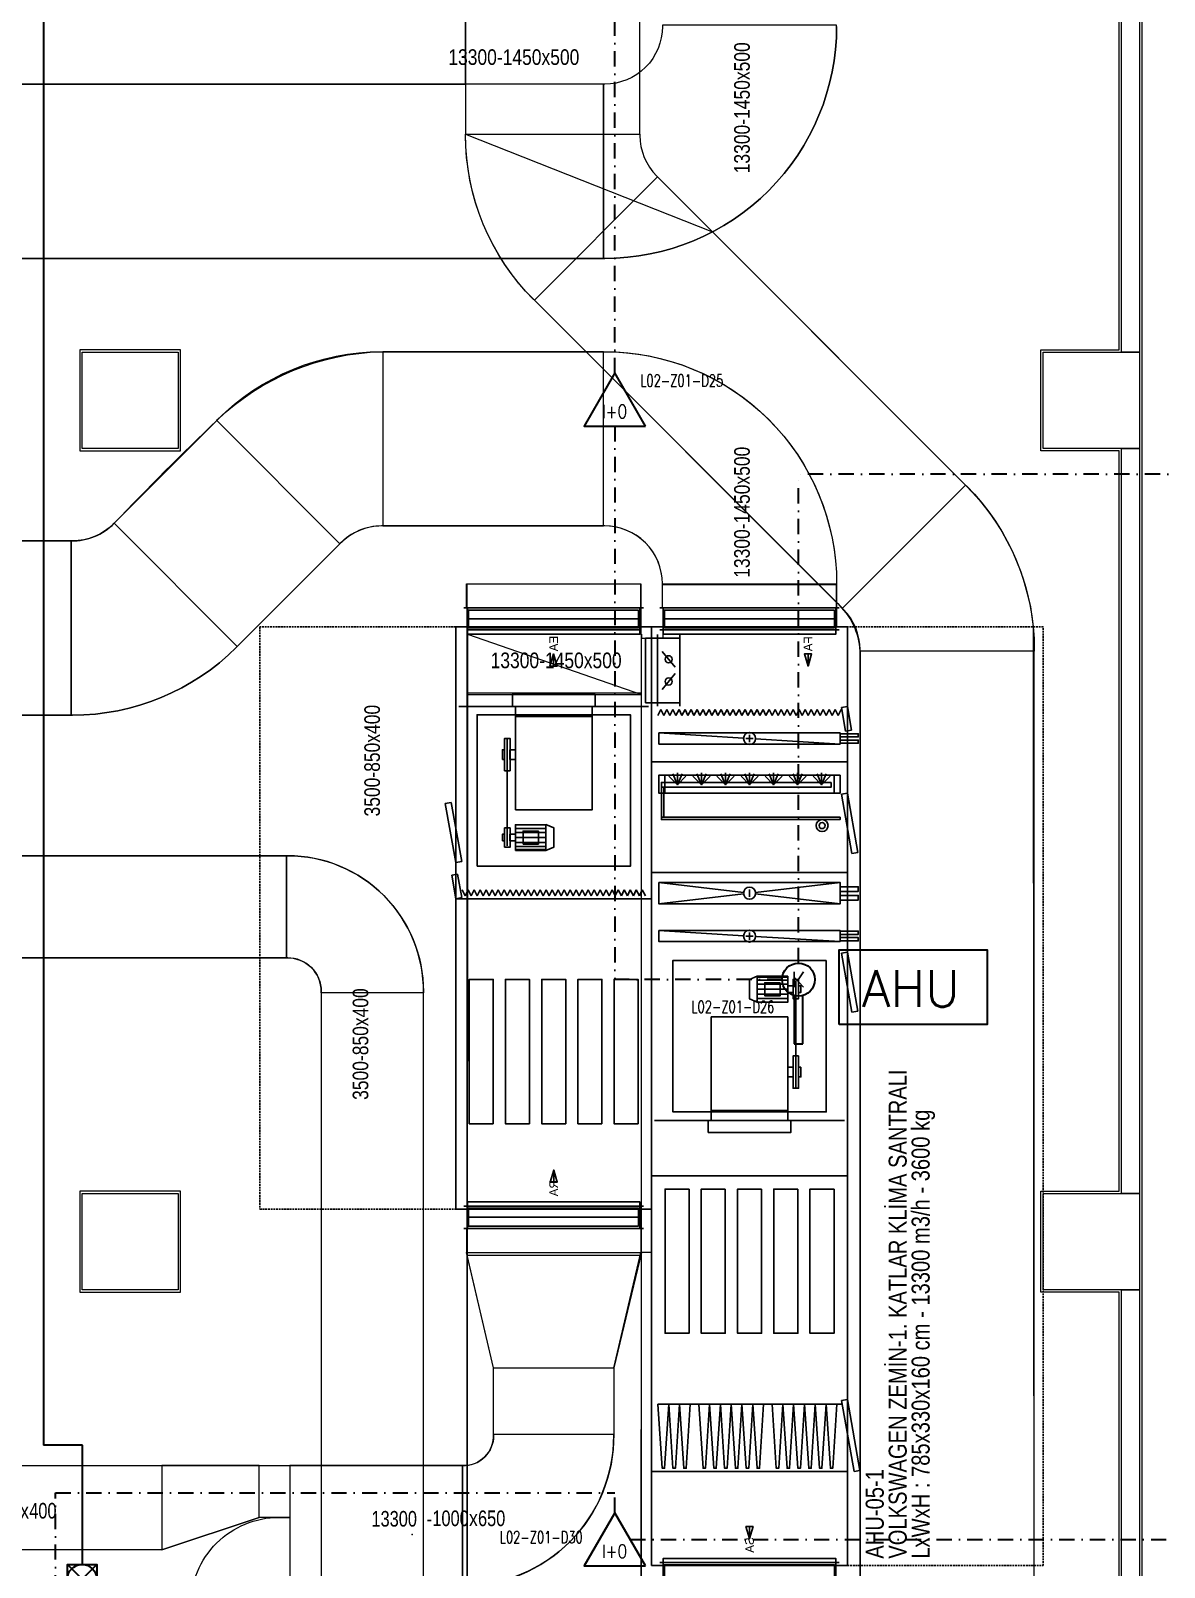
# Model space of a CAD drawing. Extents: x -3709 to 34975, y -230 to 8245.
# Drawn here: x 24553 to 25497, y 782 to 2060 of the extents above; entities that cross this region are included whole.
import ezdxf
from ezdxf.enums import TextEntityAlignment as Align

# ---------------------------------------------------------------- set-up
doc = ezdxf.new("R2010")
doc.units = 0
doc.linetypes.add('DASHDOT', pattern=[25.4, 12.7, -6.35, 0, -6.35])
doc.linetypes.add('DASHED', pattern=[0.75, 0.5, -0.25])
doc.layers.get('0').update_dxf_attribs({"color": 9, "lineweight": 9})
for name, color, linetype, lineweight in [('00', 9, 'Continuous', 9), ('01', 9, 'Continuous', 9), ('06D', 9, 'Continuous', 9), ('14', 9, 'Continuous', 9), ('40', 9, 'Continuous', 9), ('E-DEDEKTÖR NUMARALARI', 20, 'Continuous', 30), ('E-DUVAR TİPİ FLAŞÖR', 7, 'Continuous', 30), ('E-KABLO', 7, 'Continuous', 30), ('E-KABLO @ 1', 7, 'Continuous', 30), ('E-KANAL TİPİ DUMAN DEDEKTÖRÜ', 7, 'Continuous', 30), ('E-KOMBİNE DEDEKTÖR (ISI+OPTİK DUMAN)', 7, 'Continuous', 30), ('E-YANGIN', 7, 'Continuous', 30)]:
    doc.layers.add(name, color=color, linetype=linetype, lineweight=lineweight)
doc.styles.add('DEBI-BLOCK', font='arial.ttf', dxfattribs={"width": 0.8})
doc.styles.add('E-YAZI', font='txttw.shx')
doc.styles.add('LUCIDASANS', font='arial.ttf', dxfattribs={"width": 0.8})
doc.styles.add('ROMANS8', font='Txttw.shx')
doc.styles.add('Y200-ARIAL', font='arial.ttf', dxfattribs={"width": 0.8})

# ---------------------------------------------------------------- blocks, each defined once
blk = doc.blocks.new('p-kolon-80x80-vw')
at = {"layer": '01'}
blk.add_lwpolyline([(-40, -40), (-40, 40), (40, 40), (40, -40)], close=True, dxfattribs=at)
blk = doc.blocks.new('DEBI001')
at = {"extrusion": (-1, 0, 2e-16)}
blk.add_point((0, 0), dxfattribs=at)
at = {"style": 'DEBI-BLOCK', "width": 0.75, "flags": 8}
for tag, p in [('DEBI', (0.3, 0.2)), ('-', (1.277, 0.2))]:
    blk.add_attdef(tag, text='', height=1, dxfattribs=at).set_placement(p, align=Align.BOTTOM_RIGHT)
blk.add_attdef('KESITX', text='', height=1, dxfattribs=at).set_placement((3.614, 1.533), align=Align.TOP_RIGHT)
at = {"style": 'DEBI-BLOCK', "width": 0.8, "flags": 8}
blk.add_attdef('X', text='', height=1, dxfattribs=at).set_placement((3.918, 1.533), align=Align.TOP_CENTER)
at = {"style": 'DEBI-BLOCK', "width": 0.75, "flags": 8}
blk.add_attdef('KESITY', text='', height=1, dxfattribs=at).set_placement((4.213, 1.533), align=Align.TOP_LEFT)
at = {"style": 'DEBI-BLOCK', "width": 0.75, "flags": 9}
blk.add_attdef('ID', text='', height=0.3, dxfattribs=at).set_placement((0, 0), align=Align.MIDDLE)
blk = doc.blocks.new('p-2.mekanik_cihaz')
at = {"ltscale": 10}
for p, q in [((3520, -2272.6), (3520, -2252.6)), ((3520, -2252.6), (3665, -2252.6)), ((3665, -2272.6), (3665, -2252.6)), ((3683, -2272.6), (3683, -2252.6)), ((3683, -2252.6), (3828, -2252.6)), ((3828, -2272.6), (3828, -2252.6)), ((3520.7, -2294.7), (3665.7, -2344.7))]:
    blk.add_line(p, q, dxfattribs=at)
at = {"lineweight": -3}
for p, q in [((3667.2, -2272.6), (3517.8, -2272.6)), ((3830.2, -2272.6), (3680.8, -2272.6)), ((3664.2, -2281.9), (3520.8, -2281.9)), ((3827.2, -2281.9), (3683.8, -2281.9)), ((3511, -2288.6), (3511, -2294.7)), ((3674, -2288.6), (3511, -2288.6)), ((3511, -2294.7), (3511, -2354.7)), ((3674, -2288.6), (3674, -2294.7)), ((3837, -2288.6), (3674, -2288.6)), ((3674, -2288.6), (3674, -2294.7)), ((3674, -2294.7), (3674, -2354.7)), ((3674, -2294.7), (3674, -2354.7)), ((3679, -2294.9), (3679, -2354.6)), ((3830.2, -2291.1), (3680.8, -2291.1)), ((3697.5, -2294.9), (3697.5, -2354.6)), ((3837, -2288.6), (3837, -2294.7)), ((3837, -2294.7), (3837, -2354.7)), ((3682.9, -2308.9), (3693.6, -2322.1)), ((3693.6, -2327.4), (3682.9, -2340.6)), ((3511, -2354.7), (3511, -2354.7)), ((3511, -2494.7), (3511, -2354.7)), ((3671.5, -2354.7), (3513.5, -2354.7)), ((3560.6, -2363), (3624.4, -2363)), ((3674, -2354.7), (3674, -2374.7)), ((3674, -2354.7), (3674, -2354.7)), ((3674, -2494.7), (3674, -2354.7)), ((3681.8, -2357.2), (3679.2, -2362.2)), ((3684.2, -2362.2), (3681.8, -2357.2)), ((3686.8, -2357.2), (3684.2, -2362.2)), ((3689.2, -2362.2), (3686.8, -2357.2)), ((3691.8, -2357.2), (3689.2, -2362.2)), ((3694.2, -2362.2), (3691.8, -2357.2)), ((3696.8, -2357.2), (3694.2, -2362.2)), ((3699.2, -2362.2), (3696.8, -2357.2)), ((3701.8, -2357.2), (3699.2, -2362.2)), ((3704.2, -2362.2), (3701.8, -2357.2)), ((3706.8, -2357.2), (3704.2, -2362.2)), ((3709.2, -2362.2), (3706.8, -2357.2)), ((3711.8, -2357.2), (3709.2, -2362.2)), ((3714.2, -2362.2), (3711.8, -2357.2)), ((3716.8, -2357.2), (3714.2, -2362.2)), ((3719.2, -2362.2), (3716.8, -2357.2)), ((3721.8, -2357.2), (3719.2, -2362.2)), ((3724.2, -2362.2), (3721.8, -2357.2)), ((3726.8, -2357.2), (3724.2, -2362.2)), ((3729.2, -2362.2), (3726.8, -2357.2)), ((3731.8, -2357.2), (3729.2, -2362.2)), ((3734.2, -2362.2), (3731.8, -2357.2)), ((3736.8, -2357.2), (3734.2, -2362.2)), ((3739.2, -2362.2), (3736.8, -2357.2)), ((3741.8, -2357.2), (3739.2, -2362.2)), ((3744.2, -2362.2), (3741.8, -2357.2)), ((3746.8, -2357.2), (3744.2, -2362.2)), ((3749.2, -2362.2), (3746.8, -2357.2)), ((3751.8, -2357.2), (3749.2, -2362.2)), ((3754.2, -2362.2), (3751.8, -2357.2)), ((3756.8, -2357.2), (3754.2, -2362.2)), ((3759.2, -2362.2), (3756.8, -2357.2)), ((3761.8, -2357.2), (3759.2, -2362.2)), ((3764.2, -2362.2), (3761.8, -2357.2)), ((3766.8, -2357.2), (3764.2, -2362.2)), ((3769.2, -2362.2), (3766.8, -2357.2)), ((3771.8, -2357.2), (3769.2, -2362.2)), ((3774.2, -2362.2), (3771.8, -2357.2)), ((3776.8, -2357.2), (3774.2, -2362.2)), ((3779.2, -2362.2), (3776.8, -2357.2)), ((3781.8, -2357.2), (3779.2, -2362.2)), ((3784.2, -2362.2), (3781.8, -2357.2)), ((3786.8, -2357.2), (3784.2, -2362.2)), ((3789.2, -2362.2), (3786.8, -2357.2)), ((3791.8, -2357.2), (3789.2, -2362.2)), ((3794.2, -2362.2), (3791.8, -2357.2)), ((3796.8, -2357.2), (3794.2, -2362.2)), ((3799.2, -2362.2), (3796.8, -2357.2)), ((3801.8, -2357.2), (3799.2, -2362.2)), ((3804.2, -2362.2), (3801.8, -2357.2)), ((3806.8, -2357.2), (3804.2, -2362.2)), ((3809.2, -2362.2), (3806.8, -2357.2)), ((3811.8, -2357.2), (3809.2, -2362.2)), ((3814.2, -2362.2), (3811.8, -2357.2)), ((3816.8, -2357.2), (3814.2, -2362.2)), ((3819.2, -2362.2), (3816.8, -2357.2)), ((3821.8, -2357.2), (3819.2, -2362.2)), ((3824.2, -2362.2), (3821.8, -2357.2)), ((3826.8, -2357.2), (3824.2, -2362.2)), ((3829.2, -2362.2), (3826.8, -2357.2)), ((3831.8, -2357.2), (3829.2, -2362.2)), ((3837, -2354.7), (3832, -2355.5)), ((3832, -2355.5), (3835.5, -2375.2)), ((3837, -2354.7), (3837, -2374.7)), ((3837, -2354.7), (3840.4, -2374.4)), ((3674, -2374.7), (3674, -2394.7)), ((3680.1, -2376.7), (3750.5, -2381.1)), ((3840.4, -2374.4), (3835.5, -2375.2)), ((3837, -2374.7), (3837, -2394.7)), ((3553.9, -2470.8), (3553.9, -2382)), ((3752.5, -2381.4), (3758.5, -2381.4)), ((3755.5, -2378.4), (3755.5, -2384.4)), ((3830.9, -2386), (3760.5, -2381.7)), ((3674, -2394.7), (3674, -2400.8)), ((3837, -2400.8), (3674, -2400.8)), ((3674, -2400.8), (3674, -2406.9)), ((3837, -2394.7), (3837, -2400.8)), ((3837, -2400.8), (3837, -2406.9)), ((3674, -2406.9), (3674, -2486.9)), ((3695.5, -2419.9), (3688.4, -2412.8)), ((3695.5, -2419.9), (3691.7, -2410.7)), ((3695.5, -2419.9), (3695.5, -2409.9)), ((3695.5, -2419.9), (3699.3, -2410.7)), ((3695.5, -2419.9), (3702.6, -2412.8)), ((3715.5, -2419.9), (3708.4, -2412.8)), ((3715.5, -2419.9), (3711.7, -2410.7)), ((3715.5, -2419.9), (3715.5, -2409.9)), ((3715.5, -2419.9), (3719.3, -2410.7)), ((3715.5, -2419.9), (3722.6, -2412.8)), ((3735.5, -2419.9), (3728.4, -2412.8)), ((3735.5, -2419.9), (3731.7, -2410.7)), ((3735.5, -2419.9), (3735.5, -2409.9)), ((3735.5, -2419.9), (3739.3, -2410.7)), ((3735.5, -2419.9), (3742.6, -2412.8)), ((3755.5, -2419.9), (3748.4, -2412.8)), ((3755.5, -2419.9), (3751.7, -2410.7)), ((3755.5, -2419.9), (3755.5, -2409.9)), ((3755.5, -2419.9), (3759.3, -2410.7)), ((3755.5, -2419.9), (3762.6, -2412.8)), ((3775.5, -2419.9), (3768.4, -2412.8)), ((3775.5, -2419.9), (3771.7, -2410.7)), ((3775.5, -2419.9), (3775.5, -2409.9)), ((3775.5, -2419.9), (3779.3, -2410.7)), ((3775.5, -2419.9), (3782.6, -2412.8)), ((3795.5, -2419.9), (3788.4, -2412.8)), ((3795.5, -2419.9), (3791.7, -2410.7)), ((3795.5, -2419.9), (3795.5, -2409.9)), ((3795.5, -2419.9), (3799.3, -2410.7)), ((3795.5, -2419.9), (3802.6, -2412.8)), ((3815.5, -2419.9), (3808.4, -2412.8)), ((3815.5, -2419.9), (3811.7, -2410.7)), ((3815.5, -2419.9), (3815.5, -2409.9)), ((3815.5, -2419.9), (3819.3, -2410.7)), ((3815.5, -2419.9), (3822.6, -2412.8)), ((3837, -2406.9), (3837, -2486.9)), ((3837, -2426.9), (3832, -2427.8)), ((3832, -2427.8), (3840.7, -2477)), ((3837, -2426.9), (3845.7, -2476.2)), ((3502.3, -2435.4), (3507.3, -2434.6)), ((3511, -2484.7), (3502.3, -2435.4)), ((3516, -2483.8), (3507.3, -2434.6)), ((3560.6, -2456.2), (3586.1, -2456.2)), ((3560.6, -2459.7), (3586.1, -2459.7)), ((3560.6, -2463.8), (3586.1, -2463.8)), ((3560.6, -2467.9), (3586.1, -2467.9)), ((3560.6, -2471.4), (3586.1, -2471.4)), ((3560.6, -2473.7), (3586.1, -2473.7)), ((3560.6, -2474.6), (3586.1, -2474.6)), ((3845.7, -2476.2), (3840.7, -2477)), ((3511, -2484.7), (3516, -2483.8)), ((3674, -2486.9), (3674, -2493)), ((3837, -2486.9), (3837, -2493)), ((3507.6, -2495), (3512.5, -2494.2)), ((3511, -2514.7), (3507.6, -2495)), ((3511, -2514.7), (3511, -2494.7)), ((3516, -2513.8), (3512.5, -2494.2)), ((3674, -2493), (3837, -2493)), ((3674, -2493), (3674, -2499.1)), ((3674, -2514.7), (3674, -2494.7)), ((3674, -2499.1), (3674, -2539.1)), ((3680.1, -2501.1), (3750.5, -2509.5)), ((3830.9, -2501.1), (3760.5, -2509.5)), ((3837, -2493), (3837, -2499.1)), ((3837, -2499.1), (3837, -2539.1)), ((3511, -2514.7), (3516, -2513.8)), ((3674, -2514.7), (3511, -2514.7)), ((3511, -2520.8), (3511, -2514.7)), ((3518.8, -2512.2), (3516.2, -2507.2)), ((3521.2, -2507.2), (3518.8, -2512.2)), ((3523.8, -2512.2), (3521.2, -2507.2)), ((3526.2, -2507.2), (3523.8, -2512.2)), ((3528.8, -2512.2), (3526.2, -2507.2)), ((3531.2, -2507.2), (3528.8, -2512.2)), ((3533.8, -2512.2), (3531.2, -2507.2)), ((3536.2, -2507.2), (3533.8, -2512.2)), ((3538.8, -2512.2), (3536.2, -2507.2)), ((3541.2, -2507.2), (3538.8, -2512.2)), ((3543.8, -2512.2), (3541.2, -2507.2)), ((3546.2, -2507.2), (3543.8, -2512.2)), ((3548.8, -2512.2), (3546.2, -2507.2)), ((3551.2, -2507.2), (3548.8, -2512.2)), ((3553.8, -2512.2), (3551.2, -2507.2)), ((3556.2, -2507.2), (3553.8, -2512.2)), ((3558.8, -2512.2), (3556.2, -2507.2)), ((3561.2, -2507.2), (3558.8, -2512.2)), ((3563.8, -2512.2), (3561.2, -2507.2)), ((3566.2, -2507.2), (3563.8, -2512.2)), ((3568.8, -2512.2), (3566.2, -2507.2)), ((3571.2, -2507.2), (3568.8, -2512.2)), ((3573.8, -2512.2), (3571.2, -2507.2)), ((3576.2, -2507.2), (3573.8, -2512.2)), ((3578.8, -2512.2), (3576.2, -2507.2)), ((3581.2, -2507.2), (3578.8, -2512.2)), ((3583.8, -2512.2), (3581.2, -2507.2)), ((3586.2, -2507.2), (3583.8, -2512.2)), ((3588.8, -2512.2), (3586.2, -2507.2)), ((3591.2, -2507.2), (3588.8, -2512.2)), ((3593.8, -2512.2), (3591.2, -2507.2)), ((3596.2, -2507.2), (3593.8, -2512.2)), ((3598.8, -2512.2), (3596.2, -2507.2)), ((3601.2, -2507.2), (3598.8, -2512.2)), ((3603.8, -2512.2), (3601.2, -2507.2)), ((3606.2, -2507.2), (3603.8, -2512.2)), ((3608.8, -2512.2), (3606.2, -2507.2)), ((3611.2, -2507.2), (3608.8, -2512.2)), ((3613.8, -2512.2), (3611.2, -2507.2)), ((3616.2, -2507.2), (3613.8, -2512.2)), ((3618.8, -2512.2), (3616.2, -2507.2)), ((3621.2, -2507.2), (3618.8, -2512.2)), ((3623.8, -2512.2), (3621.2, -2507.2)), ((3626.2, -2507.2), (3623.8, -2512.2)), ((3628.8, -2512.2), (3626.2, -2507.2)), ((3631.2, -2507.2), (3628.8, -2512.2)), ((3633.8, -2512.2), (3631.2, -2507.2)), ((3636.2, -2507.2), (3633.8, -2512.2)), ((3638.8, -2512.2), (3636.2, -2507.2)), ((3641.2, -2507.2), (3638.8, -2512.2)), ((3643.8, -2512.2), (3641.2, -2507.2)), ((3646.2, -2507.2), (3643.8, -2512.2)), ((3648.8, -2512.2), (3646.2, -2507.2)), ((3651.2, -2507.2), (3648.8, -2512.2)), ((3653.8, -2512.2), (3651.2, -2507.2)), ((3656.2, -2507.2), (3653.8, -2512.2)), ((3658.8, -2512.2), (3656.2, -2507.2)), ((3661.2, -2507.2), (3658.8, -2512.2)), ((3663.8, -2512.2), (3661.2, -2507.2)), ((3666.2, -2507.2), (3663.8, -2512.2)), ((3668.8, -2512.2), (3666.2, -2507.2)), ((3674, -2520.8), (3674, -2514.7)), ((3680.1, -2519.1), (3750.5, -2510.7)), ((3755.5, -2507.1), (3755.5, -2513.1)), ((3830.9, -2519.1), (3760.5, -2510.7)), ((3511, -2520.8), (3511, -2526.9)), ((3511, -2576.9), (3511, -2526.9)), ((3674, -2520.8), (3674, -2526.9)), ((3674, -2576.9), (3674, -2526.9)), ((3674, -2539.1), (3674, -2559.1)), ((3680.1, -2541.1), (3750.5, -2545.5)), ((3755.5, -2542.8), (3755.5, -2548.8)), ((3837, -2539.1), (3837, -2559.1)), ((3752.5, -2545.8), (3758.5, -2545.8)), ((3830.9, -2550.4), (3760.5, -2546.1)), ((3674, -2559.1), (3674, -2699.1)), ((3837, -2559.1), (3832, -2560)), ((3832, -2560), (3840.7, -2609.2)), ((3837, -2559.1), (3837, -2699.1)), ((3837, -2559.1), (3845.7, -2608.3)), ((3511, -2706.9), (3511, -2576.9)), ((3674, -2706.9), (3674, -2576.9)), ((3787.4, -2579.2), (3761.9, -2579.2)), ((3787.4, -2580.1), (3761.9, -2580.1)), ((3787.4, -2582.4), (3761.9, -2582.4)), ((3787.4, -2585.9), (3761.9, -2585.9)), ((3787.4, -2590), (3761.9, -2590)), ((3787.4, -2594.1), (3761.9, -2594.1)), ((3794.1, -2583), (3794.1, -2671.8)), ((3787.4, -2597.6), (3761.9, -2597.6)), ((3845.7, -2608.3), (3840.7, -2609.2)), ((3787.4, -2690.8), (3723.6, -2690.8)), ((3511, -2766.9), (3511, -2706.9)), ((3674, -2699.1), (3674, -2739.1)), ((3674, -2766.9), (3674, -2706.9)), ((3834.5, -2699.1), (3676.5, -2699.1)), ((3837, -2699.1), (3837, -2739.1)), ((3674, -2739.1), (3674, -2745.2)), ((3837, -2745.2), (3674, -2745.2)), ((3674, -2745.2), (3674, -2751.3)), ((3837, -2739.1), (3837, -2745.2)), ((3837, -2745.2), (3837, -2751.3)), ((3674, -2751.3), (3674, -2881.3)), ((3837, -2751.3), (3837, -2881.3)), ((3511, -2773), (3511, -2766.9)), ((3674, -2773), (3511, -2773)), ((3667.2, -2770.5), (3517.8, -2770.5)), ((3674, -2773), (3674, -2766.9)), ((3664.2, -2779.7), (3520.8, -2779.7)), ((3667.2, -2789), (3517.8, -2789)), ((3674, -2881.3), (3674, -2931.3)), ((3837, -2881.3), (3837, -2931.3)), ((3674, -2931.3), (3674, -2991.3)), ((3679.2, -2935.3), (3709.8, -2935.3)), ((3709.8, -2935.3), (3770.8, -2935.3)), ((3770.8, -2935.3), (3831.8, -2935.3)), ((3837, -2931.3), (3832, -2932.1)), ((3832, -2932.1), (3842.5, -2991.2)), ((3837, -2931.3), (3837, -2991.3)), ((3837, -2931.3), (3847.4, -2990.4)), ((3837, -2991.3), (3674, -2991.3)), ((3674, -2997.4), (3674, -2991.3)), ((3837, -2997.4), (3837, -2991.3)), ((3847.4, -2990.4), (3842.5, -2991.2)), ((3674, -2997.4), (3674, -3003.5)), ((3674, -3063.5), (3674, -3003.5)), ((3837, -2997.4), (3837, -3003.5)), ((3837, -3063.5), (3837, -3003.5)), ((3674, -3069.6), (3674, -3063.5)), ((3830.2, -3067.1), (3680.8, -3067.1)), ((3837, -3069.6), (3837, -3063.5)), ((3837, -3069.6), (3674, -3069.6))]:
    blk.add_line(p, q, dxfattribs=at)
for p, q in [((3520, -2789), (3520, -2809)), ((3665, -2789), (3665, -2809)), ((3520, -2809), (3665, -2809)), ((3542.5, -2905), (3520, -2809)), ((3642.5, -2905), (3665, -2809)), ((3542.5, -2905), (3642.5, -2905))]:
    blk.add_line(p, q)
at = {"ltscale": 10}
for points in [[(3664.2, -1878.6), (3664.2, -1728.3), (3519.2, -1728.3), (3519.2, -1878.6)], [(3634, -1837), (2372.1, -1837), (2372.1, -1982), (3634, -1982)], [(3832.8, -2273.1), (3576.4, -2016.8), (3679, -1914.2), (3935.3, -2170.6)], [(3450.3, -2204.6), (3634, -2204.6), (3634, -2059.6), (3450.3, -2059.6)], [(3226.7, -2202.3), (3312.1, -2116.8), (3414.6, -2219.4), (3329.2, -2304.8)], [(3191, -2217), (2372.1, -2217), (2372.1, -2362), (3191, -2362)], [(3665.7, -2344.7), (3665.7, -2294.7), (3520.7, -2294.7), (3520.7, -2344.7)], [(3847.5, -2308.7), (3847.5, -3568.6), (3992.5, -3568.6), (3992.5, -2308.7)], [(3665.2, -3568.6), (3665.7, -2343.6), (3520.7, -2343.6), (3520.2, -3568.6)], [(2696.1, -2478.9), (3370.1, -2478.9), (3370.1, -2563.9), (2696.1, -2563.9)], [(3399.1, -2592.9), (3399.1, -3568.6), (3484.1, -3568.6), (3484.1, -2592.9)]]:
    blk.add_lwpolyline(points, close=True, dxfattribs=at)
for points in [[(3683, -1788), (3683, -1789, -0.414214), (3635, -1837), (3634, -1837), (3634, -1982), (3635, -1982, 0.414214), (3828, -1789), (3828, -1788)], [(3683, -2253.6), (3683, -2252.6, 0.414214), (3635, -2204.6), (3634, -2204.6), (3634, -2059.6), (3635, -2059.6, -0.414214), (3828, -2252.6), (3828, -2253.6)], [(3399.1, -2592.9), (3399.1, -2591.9, 0.414214), (3371.1, -2563.9), (3370.1, -2563.9), (3370.1, -2478.9), (3371.1, -2478.9, -0.414214), (3484.1, -2591.9), (3484.1, -2592.9)]]:
    blk.add_lwpolyline(points, format="xyb", close=True, dxfattribs=at)
for points in [[(3664.2, -1878.6), (3664.2, -1879.6, 0.198912), (3678.3, -1913.5), (3679, -1914.2), (3576.4, -2016.8), (3575.7, -2016.1, -0.198912), (3519.2, -1879.6), (3519.2, -1878.6)], [(3450.3, -2204.6), (3449.3, -2204.6, 0.198912), (3415.3, -2218.7), (3414.6, -2219.4), (3312.1, -2116.8), (3312.8, -2116.1, -0.198912), (3449.3, -2059.6), (3450.3, -2059.6)], [(3847.5, -2308.7), (3847.5, -2307.7, 0.198912), (3833.5, -2273.8), (3832.8, -2273.1), (3935.3, -2170.6), (3936, -2171.3, -0.198912), (3992.5, -2307.7), (3992.5, -2308.7)], [(3226.7, -2202.3), (3226, -2203, -0.198912), (3192, -2217), (3191, -2217), (3191, -2362), (3192, -2362, 0.198912), (3328.5, -2305.5), (3329.2, -2304.8)], [(3542.5, -2960.4), (3542.5, -2961.4, -0.414214), (3517.5, -2986.4), (3516.5, -2986.4), (3516.5, -3086.4), (3517.5, -3086.4, 0.414214), (3642.5, -2961.4), (3642.5, -2960.4)], [(3372.8, -3086.4), (3371.8, -3086.4, 0.414214), (3355.5, -3102.7), (3355.5, -3103.7), (3290.5, -3103.7), (3290.5, -3102.7, -0.414214), (3363.8, -3029.4), (3372.8, -3029.4)]]:
    blk.add_lwpolyline(points, format="xyb", close=True)
at = {"lineweight": -3}
for points in [[(3664.2, -2272.6), (3664.2, -2291.1), (3520.7, -2291.1), (3520.7, -2272.6), (3664.2, -2272.6)], [(3663.2, -2274.5), (3663.2, -2289.3), (3521.7, -2289.3), (3521.7, -2274.5), (3663.2, -2274.5)], [(3827.2, -2272.6), (3827.2, -2291.1), (3683.7, -2291.1), (3683.7, -2272.6), (3827.2, -2272.6)], [(3826.2, -2274.5), (3826.2, -2289.3), (3684.7, -2289.3), (3684.7, -2274.5), (3826.2, -2274.5)], [(3667.9, -2288.6), (3667.9, -2288.6), (3517.1, -2288.6), (3517.1, -2288.6), (3667.9, -2288.6)], [(3664.2, -2288.6), (3664.2, -2294.7), (3520.7, -2294.7), (3520.7, -2288.6), (3664.2, -2288.6)], [(3669, -2297.9), (3669, -2351.6), (3674, -2351.6), (3674, -2297.9), (3669, -2297.9)], [(3679, -2297.9), (3679, -2351.6), (3674, -2351.6), (3674, -2297.9), (3679, -2297.9)], [(3697.5, -2297.9), (3697.5, -2351.6), (3679, -2351.6), (3679, -2297.9), (3697.5, -2297.9)], [(3830.9, -2288.6), (3830.9, -2288.6), (3680.1, -2288.6), (3680.1, -2288.6), (3830.9, -2288.6)], [(3830.9, -2288.6), (3830.9, -2288.6), (3680.1, -2288.6), (3680.1, -2288.6), (3830.9, -2288.6)], [(3827.2, -2288.6), (3827.2, -2294.7), (3683.7, -2294.7), (3683.7, -2288.6), (3827.2, -2288.6)], [(3626.9, -2354.7), (3626.9, -2344.7), (3558.1, -2344.7), (3558.1, -2354.7), (3626.9, -2354.7)], [(3528.7, -2487.7), (3528.7, -2361.7), (3656.3, -2361.7), (3656.3, -2487.7), (3528.7, -2487.7)], [(3560.6, -2440.8), (3560.6, -2354.7), (3624.4, -2354.7), (3624.4, -2440.8), (3560.6, -2440.8)], [(3680.1, -2376.7), (3680.1, -2386), (3830.9, -2386), (3830.9, -2376.7), (3680.1, -2376.7)], [(3830.9, -2377.4), (3830.9, -2380.1), (3846, -2380.1), (3846, -2377.4), (3830.9, -2377.4)], [(3551.7, -2408.3), (3551.7, -2381.4), (3556.2, -2381.4), (3556.2, -2408.3), (3551.7, -2408.3)], [(3830.9, -2382.7), (3830.9, -2385.4), (3846, -2385.4), (3846, -2382.7), (3830.9, -2382.7)], [(3549.8, -2398.9), (3549.8, -2390.8), (3551.7, -2390.8), (3551.7, -2398.9), (3549.8, -2398.9)], [(3556.1, -2398.9), (3556.1, -2390.8), (3560.6, -2390.8), (3560.6, -2398.9), (3556.1, -2398.9)], [(3830.9, -2411.9), (3830.9, -2426.9), (3680.1, -2426.9), (3680.1, -2411.9), (3830.9, -2411.9)], [(3825.9, -2411.9), (3825.9, -2426.9), (3685.1, -2426.9), (3685.1, -2411.9), (3825.9, -2411.9)], [(3823.4, -2417.9), (3823.4, -2421.9), (3682.1, -2421.9), (3682.1, -2417.9), (3823.4, -2417.9)], [(3682.1, -2421.9), (3682.1, -2446.9), (3684.1, -2446.9), (3684.1, -2421.9), (3682.1, -2421.9)], [(3560.6, -2474.6), (3560.6, -2453.1), (3586.1, -2453.1), (3586.1, -2474.6), (3560.6, -2474.6)], [(3682.1, -2446.9), (3682.1, -2448.9), (3830.9, -2448.9), (3830.9, -2446.9), (3682.1, -2446.9)], [(3549.8, -2466.5), (3549.8, -2461.1), (3551.7, -2461.1), (3551.7, -2466.5), (3549.8, -2466.5)], [(3551.7, -2471.9), (3551.7, -2455.8), (3556.2, -2455.8), (3556.2, -2471.9), (3551.7, -2471.9)], [(3556.1, -2466.5), (3556.1, -2461.1), (3560.6, -2461.1), (3560.6, -2466.5), (3556.1, -2466.5)], [(3567, -2469.2), (3567, -2458.4), (3579.8, -2458.4), (3579.8, -2469.2), (3567, -2469.2)], [(3680.1, -2501.1), (3680.1, -2519.1), (3830.9, -2519.1), (3830.9, -2501.1), (3680.1, -2501.1)], [(3830.9, -2504.7), (3830.9, -2508.7), (3846, -2508.7), (3846, -2504.7), (3830.9, -2504.7)], [(3830.9, -2511.9), (3830.9, -2515.9), (3846, -2515.9), (3846, -2511.9), (3830.9, -2511.9)], [(3680.1, -2541.1), (3680.1, -2550.4), (3830.9, -2550.4), (3830.9, -2541.1), (3680.1, -2541.1)], [(3830.9, -2541.7), (3830.9, -2544.4), (3846, -2544.4), (3846, -2541.7), (3830.9, -2541.7)], [(3830.9, -2547.1), (3830.9, -2549.8), (3846, -2549.8), (3846, -2547.1), (3830.9, -2547.1)], [(3819.3, -2566.1), (3819.3, -2692.1), (3691.7, -2692.1), (3691.7, -2566.1), (3819.3, -2566.1)], [(3542.2, -2701.9), (3542.2, -2581.9), (3522.2, -2581.9), (3522.2, -2701.9), (3542.2, -2701.9)], [(3572.3, -2701.9), (3572.3, -2581.9), (3552.3, -2581.9), (3552.3, -2701.9), (3572.3, -2701.9)], [(3602.5, -2701.9), (3602.5, -2581.9), (3582.5, -2581.9), (3582.5, -2701.9), (3602.5, -2701.9)], [(3632.7, -2701.9), (3632.7, -2581.9), (3612.7, -2581.9), (3612.7, -2701.9), (3632.7, -2701.9)], [(3662.8, -2701.9), (3662.8, -2581.9), (3642.8, -2581.9), (3642.8, -2701.9), (3662.8, -2701.9)], [(3787.4, -2579.2), (3787.4, -2600.7), (3761.9, -2600.7), (3761.9, -2579.2), (3787.4, -2579.2)], [(3796.3, -2581.9), (3796.3, -2598), (3791.8, -2598), (3791.8, -2581.9), (3796.3, -2581.9)], [(3781, -2584.6), (3781, -2595.4), (3768.2, -2595.4), (3768.2, -2584.6), (3781, -2584.6)], [(3791.9, -2587.3), (3791.9, -2592.7), (3787.4, -2592.7), (3787.4, -2587.3), (3791.9, -2587.3)], [(3798.2, -2587.3), (3798.2, -2592.7), (3796.3, -2592.7), (3796.3, -2587.3), (3798.2, -2587.3)], [(3787.4, -2613), (3787.4, -2699.1), (3723.6, -2699.1), (3723.6, -2613), (3787.4, -2613)], [(3796.3, -2645.5), (3796.3, -2672.4), (3791.8, -2672.4), (3791.8, -2645.5), (3796.3, -2645.5)], [(3791.9, -2654.9), (3791.9, -2663), (3787.4, -2663), (3787.4, -2654.9), (3791.9, -2654.9)], [(3798.2, -2654.9), (3798.2, -2663), (3796.3, -2663), (3796.3, -2654.9), (3798.2, -2654.9)], [(3789.9, -2699.1), (3789.9, -2709.1), (3721.1, -2709.1), (3721.1, -2699.1), (3789.9, -2699.1)], [(3705.2, -2756.3), (3705.2, -2876.3), (3685.2, -2876.3), (3685.2, -2756.3), (3705.2, -2756.3)], [(3735.3, -2756.3), (3735.3, -2876.3), (3715.3, -2876.3), (3715.3, -2756.3), (3735.3, -2756.3)], [(3765.5, -2756.3), (3765.5, -2876.3), (3745.5, -2876.3), (3745.5, -2756.3), (3765.5, -2756.3)], [(3795.7, -2756.3), (3795.7, -2876.3), (3775.7, -2876.3), (3775.7, -2756.3), (3795.7, -2756.3)], [(3825.8, -2756.3), (3825.8, -2876.3), (3805.8, -2876.3), (3805.8, -2756.3), (3825.8, -2756.3)], [(3667.9, -2773), (3667.9, -2773), (3517.1, -2773), (3517.1, -2773), (3667.9, -2773)], [(3664.2, -2773), (3664.2, -2766.9), (3520.7, -2766.9), (3520.7, -2773), (3664.2, -2773)], [(3664.2, -2789), (3664.2, -2770.5), (3520.7, -2770.5), (3520.7, -2789), (3664.2, -2789)], [(3663.2, -2787.1), (3663.2, -2772.3), (3521.7, -2772.3), (3521.7, -2787.1), (3663.2, -2787.1)], [(3827.2, -3069.6), (3827.2, -3063.5), (3683.7, -3063.5), (3683.7, -3069.6), (3827.2, -3069.6)], [(3827.2, -3085.6), (3827.2, -3067.1), (3683.7, -3067.1), (3683.7, -3085.6), (3827.2, -3085.6)], [(3830.9, -3069.6), (3830.9, -3069.6), (3680.1, -3069.6), (3680.1, -3069.6), (3830.9, -3069.6)], [(3826.2, -3083.7), (3826.2, -3068.9), (3684.7, -3068.9), (3684.7, -3083.7), (3826.2, -3083.7)]]:
    blk.add_lwpolyline(points, close=True, dxfattribs=at)
at = {"linetype": 'DASHED', "lineweight": -3, "ltscale": 3}
for points in [[(3348, -2288.6), (3348, -2773), (3511, -2773), (3511, -2288.6)], [(3837, -2288.6), (3837, -3069.6), (4000, -3069.6), (4000, -2288.6)]]:
    blk.add_lwpolyline(points, close=True, dxfattribs=at)
for points in [[(3511, -2288.6), (3511, -2773), (3674, -2773), (3674, -2288.6)], [(3674, -2288.6), (3674, -3069.6), (3837, -3069.6), (3837, -2288.6)], [(3542.5, -2960.4), (3542.5, -2905), (3642.5, -2905), (3642.5, -2960.4)], [(3266.5, -3056.4), (3103.5, -3056.4), (3103.5, -2986.4), (3266.5, -2986.4)], [(3266.5, -3056.4), (3347.5, -3029.4), (3347.5, -2986.4), (3266.5, -2986.4)], [(3372.8, -3029.4), (3347.5, -3029.4), (3347.5, -2986.4), (3372.8, -2986.4)], [(3516.5, -2986.4), (3372.8, -2986.4), (3372.8, -3086.4), (3516.5, -3086.4)]]:
    blk.add_lwpolyline(points, close=True)
at = {"lineweight": -3}
for points in [[(3592.4, -2321.1), (3592.4, -2311.1), (3589.4, -2321.1), (3595.4, -2321.1), (3592.4, -2311.1)], [(3804.2, -2311.1), (3804.2, -2321.1), (3801.2, -2311.1), (3807.2, -2311.1), (3804.2, -2321.1)], [(3586.1, -2474.6), (3592.5, -2471.9), (3592.5, -2455.7), (3586.1, -2453)], [(3761.9, -2579.2), (3755.5, -2581.9), (3755.5, -2598.1), (3761.9, -2600.8)], [(3592.5, -2750.5), (3592.5, -2740.5), (3589.5, -2750.5), (3595.5, -2750.5), (3592.5, -2740.5)], [(3706.2, -2935.3), (3702.8, -2988.6), (3700.8, -2988.6), (3697.2, -2935.3), (3693.8, -2988.6), (3691.8, -2988.6), (3688.2, -2935.3), (3684.8, -2988.6), (3682.8, -2988.6), (3679.2, -2935.3)], [(3767.2, -2935.3), (3763.8, -2988.6), (3761.8, -2988.6), (3758.2, -2935.3), (3754.8, -2988.6), (3752.8, -2988.6), (3749.2, -2935.3), (3745.8, -2988.6), (3743.8, -2988.6), (3740.2, -2935.3), (3736.8, -2988.6), (3734.8, -2988.6), (3731.2, -2935.3), (3727.8, -2988.6), (3725.8, -2988.6), (3722.2, -2935.3), (3718.8, -2988.6), (3716.8, -2988.6), (3713.2, -2935.3)], [(3828.2, -2935.3), (3824.8, -2988.6), (3822.8, -2988.6), (3819.2, -2935.3), (3815.8, -2988.6), (3813.8, -2988.6), (3810.2, -2935.3), (3806.8, -2988.6), (3804.8, -2988.6), (3801.2, -2935.3), (3797.8, -2988.6), (3795.8, -2988.6), (3792.2, -2935.3), (3788.8, -2988.6), (3786.8, -2988.6), (3783.2, -2935.3), (3779.8, -2988.6), (3777.8, -2988.6), (3774.2, -2935.3)], [(3755.5, -3037.1), (3755.5, -3047.1), (3752.5, -3037.1), (3758.5, -3037.1), (3755.5, -3047.1)]]:
    blk.add_lwpolyline(points, dxfattribs=at)
for centre, radius in [((3688.2, -2315.5), 3), ((3688.2, -2334), 3), ((3755.5, -2381.4), 5), ((3815.9, -2453.9), 5), ((3815.9, -2453.9), 2.5), ((3755.5, -2510.1), 5), ((3755.5, -2545.8), 5)]:
    blk.add_circle(centre, radius, dxfattribs=at)
at = {"layer": '40'}
for points in [[(2582, -1450.5), (2582.1, -2449.9, 0.41678), (2695.1, -2563.9), (3370.1, -2563.9, -0.424277), (3399.1, -2591.9), (3399.1, -3568.6), (3484.1, -3568.6), (3484.1, -2592.9, 0.41678), (3371.1, -2478.9), (2696.1, -2478.9, -0.434413), (2667.1, -2449.9), (2667.1, -1440)], [(3828, -1789, -0.414214), (3635, -1982), (2372.1, -1982), (2372.1, -1837), (3519.2, -1837), (3519.2, -1752)], [(2372.1, -2217), (3191, -2217, 0.209223), (3226.7, -2202.3, -0.009898), (3312.1, -2116.8, -0.18731), (3449.3, -2059.6), (3634, -2059.6, -0.415723), (3828, -2252.6), (3828, -2268.3), (3828, -2288.6), (3837, -2288.6), (3837, -3069.6), (3827.2, -3069.6), (3827.2, -3085.6)], [(3683.7, -3085.6), (3683.7, -3069.6), (3674, -3069.6), (3674, -2809), (3665.5, -2809), (3642.5, -2905), (3642.5, -2960.4, -0.416536), (3517.5, -3086.4)], [(3290.5, -3102.7, -0.414214), (3363.8, -3029.4), (3347.5, -3029.4), (3266.5, -3056.4), (3102.5, -3056.4, -0.417519)], [(3103.5, -2986.4), (3516.5, -2986.4, 0.436744), (3542.5, -2960.4), (3542.5, -2905), (3520.5, -2811.2), (3520.5, -2252.6), (3665, -2252.6), (3665, -2288.6), (3665, -2294.7), (3665.7, -2294.7), (3665.7, -2297.9), (3683.7, -2297.9), (3683.7, -2272.6), (3683, -2272.6), (3683, -2252.6, 0.420178), (3634, -2204.6), (3449.3, -2204.6, 0.204062), (3414.6, -2219.4), (3328.5, -2305.5, -0.198912), (3192, -2362), (2372.1, -2362)]]:
    blk.add_lwpolyline(points, format="xyb", dxfattribs=at)
blk.add_lwpolyline([(3724.7, -1959.9), (3935.3, -2170.6, -0.174546), (3991.6, -2288.6), (3992.5, -3568.6), (3847.5, -3568.6), (3847.5, -2308.7, 0.204199), (3828, -2268.3), (3576.4, -2016.8, -0.201572), (3519.2, -1878.6)], format="xyb", close=True, dxfattribs=at)
blk.add_lwpolyline([(3665.2, -3568.6), (3520.5, -3568.6), (3520.5, -2811.2), (3665.2, -2811.2)], close=True, dxfattribs=at)
ref = blk.add_blockref('DEBI001', (3101.2, -3037.3), dxfattribs=dict(xscale=13, yscale=13, zscale=13))
ref.add_attrib('-', '-', dxfattribs={"height": 13, "style": 'DEBI-BLOCK', "width": 0.75, "flags": 8}).set_placement((3117.8, -3034.7), align=Align.BOTTOM_RIGHT)
ref.add_attrib('KESITY', '400', dxfattribs={"height": 13, "style": 'DEBI-BLOCK', "width": 0.75, "flags": 8}).set_placement((3156, -3017.4), align=Align.TOP_LEFT)
ref.add_attrib('X', 'x', dxfattribs={"height": 13, "style": 'DEBI-BLOCK', "width": 0.8, "flags": 8}).set_placement((3152.2, -3017.4), align=Align.TOP_CENTER)
ref.add_attrib('DEBI', '5700', dxfattribs={"height": 13, "style": 'DEBI-BLOCK', "width": 0.75, "flags": 8}).set_placement((3105.1, -3034.7), align=Align.BOTTOM_RIGHT)
ref.add_attrib('KESITX', '700', dxfattribs={"height": 13, "style": 'DEBI-BLOCK', "width": 0.75, "flags": 8}).set_placement((3148.2, -3017.4), align=Align.TOP_RIGHT)
ref = blk.add_blockref('DEBI001', (3474.8, -3043.6), dxfattribs=dict(xscale=13, yscale=13, zscale=13))
ref.add_attrib('-', '-', dxfattribs={"height": 13, "style": 'DEBI-BLOCK', "width": 0.75, "flags": 8}).set_placement((3491.4, -3041), align=Align.BOTTOM_RIGHT)
ref.add_attrib('KESITY', '650', dxfattribs={"height": 13, "style": 'DEBI-BLOCK', "width": 0.75, "flags": 8}).set_placement((3529.5, -3023.7), align=Align.TOP_LEFT)
ref.add_attrib('X', 'x', dxfattribs={"height": 13, "style": 'DEBI-BLOCK', "width": 0.8, "flags": 8}).set_placement((3525.7, -3023.7), align=Align.TOP_CENTER)
ref.add_attrib('DEBI', '13300', dxfattribs={"height": 13, "style": 'DEBI-BLOCK', "width": 0.75, "flags": 8}).set_placement((3478.7, -3041), align=Align.BOTTOM_RIGHT)
ref.add_attrib('KESITX', '1000', dxfattribs={"height": 13, "style": 'DEBI-BLOCK', "width": 0.75, "flags": 8}).set_placement((3521.8, -3023.7), align=Align.TOP_RIGHT)
at = {"style": 'Y200-ARIAL', "width": 0.8}
for p in [(3504.8, -1821), (3540, -2322.9)]:
    blk.add_text('13300-1450x500', height=13, dxfattribs=at).set_placement(p)
at = {"width": 0.8}
for s, height, style, p in [('13300-1450x500', 13, 'Y200-ARIAL', (3755.7, -1911.2)), ('13300-1450x500', 13, 'Y200-ARIAL', (3755.7, -2247.7)), ('3500-850x400', 13, 'Y200-ARIAL', (3447.9, -2446.3)), ('3500-850x400', 13, 'Y200-ARIAL', (3438.2, -2682.1)), ('VOLKSWAGEN ZEMİN-1. KATLAR KLİMA SANTRALI', 15, 'LUCIDASANS', (3886.3, -3063.8)), ('LxWxH : 785x330x160 cm - 13300 m3/h - 3600 kg', 15, 'LUCIDASANS', (3905.4, -3063.8)), ('AHU-05-1', 15, 'LUCIDASANS', (3867.2, -3063.8))]:
    blk.add_text(s, height=height, rotation=90, dxfattribs=dict(at, style=style)).set_placement(p)
at = {"lineweight": -3, "text_generation_flag": 4}
for s, p in [('EA', (3596, -2296)), ('FA', (3807.8, -2296.5)), ('RA', (3596.1, -2748.9)), ('SA', (3759.1, -3046))]:
    blk.add_text(s, height=7.2, rotation=270, dxfattribs=at).set_placement(p)
blk = doc.blocks.new('100_KOMBİNE DEDEKTÖR (ISI+OPTİK DUMAN) 085')
at = {"layer": 'E-KOMBİNE DEDEKTÖR (ISI+OPTİK DUMAN)', "color": 4}
blk.add_lwpolyline([(2.55, 0), (0, 4.42), (-2.55, 0)], close=True, dxfattribs=at)
at = {"layer": 'E-KOMBİNE DEDEKTÖR (ISI+OPTİK DUMAN)', "color": 3, "style": 'E-YAZI', "width": 0.8}
blk.add_text('I+O', height=1.102, dxfattribs=at).set_placement((-0.02, 1.22), align=Align.MIDDLE)
blk = doc.blocks.new('100_DUVAR TİPİ FLAŞÖR 085')
at = {"layer": 'E-DUVAR TİPİ FLAŞÖR', "color": 4}
blk.add_line((-1.224, 2.448), (1.224, 0), dxfattribs=at)
blk.add_lwpolyline([(-1.224, 0), (-1.224, 2.448), (1.224, 2.448), (1.224, 0)], close=True, dxfattribs=at)
blk.add_lwpolyline([(1.224, 2.448), (-1.224, 0)], dxfattribs=at)
blk.add_circle((0, 1.224), 1.224, dxfattribs=at)
blk = doc.blocks.new('KANAL TİPİ DUMAN DEDEKTÖRÜ')
at = {"layer": 'E-KANAL TİPİ DUMAN DEDEKTÖRÜ', "color": 4}
for p, q in [((0, 0.473), (0, 0)), ((0.085, 0), (0.085, 0.473)), ((0, 0), (0.085, 0))]:
    blk.add_line(p, q, dxfattribs=at)
blk.add_circle((0.043, 0.628), 0.161, dxfattribs=at)
at = {"layer": 'E-KANAL TİPİ DUMAN DEDEKTÖRÜ', "color": 3, "style": 'ROMANS8', "text_generation_flag": 4}
blk.add_text('K', height=0.15, rotation=359.907, dxfattribs=at).set_placement((0.043, 0.628), align=Align.MIDDLE)
blk = doc.blocks.new('E-AHU KLIMA SANTRALI')
at = {"layer": 'E-YANGIN', "color": 2}
blk.add_lwpolyline([(-68.5, 0), (-68.5, 69), (68.5, 69), (68.5, 0)], close=True, dxfattribs=at)
at = {"layer": 'E-YANGIN', "color": 2, "style": 'E-YAZI'}
blk.add_text('AHU', height=34, dxfattribs=at).set_placement((-47.3, 16.4))

msp = doc.modelspace()

# ---------------------------------------------------------------- linework, layer by layer
at = {"layer": '00'}
for points in [[(25475.84, 2412.5), (25475.84, 1792.5), (25460.84, 1792.5), (25460.84, 2412.5)], [(25475.84, 1712.5), (25475.84, 1092.5), (25460.84, 1092.5), (25460.84, 1712.5)], [(25475.84, 1012.5), (25475.84, 392.5), (25460.84, 392.5), (25460.84, 1012.5)]]:
    msp.add_lwpolyline(points, close=True, dxfattribs=at)
at = {"layer": '14'}
for points in [[(26297.84, 3992.5), (26297.84, 3970.5), (25477.84, 3970.5), (25477.84, 234.5), (26297.84, 234.5), (26297.84, 212.5)], [(25458.84, 394.5), (25458.84, 1010.5), (25393.84, 1010.5), (25393.84, 1094.5), (25458.84, 1094.5), (25458.84, 1710.5), (25393.84, 1710.5), (25393.84, 1794.5), (25458.84, 1794.5), (25458.84, 2410.5)]]:
    msp.add_lwpolyline(points, dxfattribs=at)
for points in [[(24677.84, 1794.5), (24593.84, 1794.5), (24593.84, 1710.5), (24677.84, 1710.5)], [(24677.84, 1094.5), (24593.84, 1094.5), (24593.84, 1010.5), (24677.84, 1010.5)]]:
    msp.add_lwpolyline(points, close=True, dxfattribs=at)
at = {"layer": 'E-KABLO', "color": 5, "linetype": 'Continuous'}
for p, q in [((24563.84, 3419.75), (24563.84, 883.09)), ((24596.08, 883.09), (24563.84, 883.09)), ((24596.08, 784.63), (24596.08, 883.09))]:
    msp.add_line(p, q, dxfattribs=at)
at = {"layer": 'E-KABLO', "color": 6, "linetype": 'DASHDOT'}
for p, q in [((25039.27, 1775.17), (25039.27, 2346.27)), ((25039.27, 1731.01), (25039.27, 1270.5)), ((25875.53, 1690.98), (25192.05, 1690.98)), ((25192.05, 1284.15), (25192.05, 1690.98)), ((25178.74, 1270.5), (25039.27, 1270.5)), ((24573.84, 354.4), (24573.84, 843.44)), ((24573.84, 843.44), (25039.27, 843.44)), ((25039.27, 826.81), (25039.27, 843.44)), ((25052.02, 804.73), (25874.06, 804.73))]:
    msp.add_line(p, q, dxfattribs=at)

# ---------------------------------------------------------------- block references
for p in [(24635.84, 1752.5), (24635.84, 1752.4), (25435.84, 1752.5), (25435.84, 1752.4), (24635.84, 1052.5), (24635.84, 1052.4), (25435.84, 1052.5), (25435.84, 1052.4)]:
    msp.add_blockref('p-kolon-80x80-vw', p)
at = {"layer": '06D'}
msp.add_blockref('p-2.mekanik_cihaz', (21395.84, 3852.5), dxfattribs=at)
at = {"layer": 'E-DUVAR TİPİ FLAŞÖR', "xscale": 10, "yscale": 10, "zscale": 10}
msp.add_blockref('100_DUVAR TİPİ FLAŞÖR 085', (24595.84, 759.4), dxfattribs=at)
at = {"layer": 'E-KABLO', "color": 1, "xscale": 0.8999999999999999, "yscale": 0.8999999999999999, "zscale": 0.8999999999999999}
msp.add_blockref('E-AHU KLIMA SANTRALI', (25287.54, 1233.11), dxfattribs=at)
at = {"layer": 'E-KABLO @ 1', "color": 6, "linetype": 'DASHDOT', "xscale": 85.00000000000004, "yscale": 85.00000000000004, "zscale": 85.00000000000004}
msp.add_blockref('KANAL TİPİ DUMAN DEDEKTÖRÜ', (25188.42, 1217.13), dxfattribs=at)
at = {"layer": 'E-KOMBİNE DEDEKTÖR (ISI+OPTİK DUMAN)', "xscale": 10, "yscale": 10, "zscale": 10}
for p in [(25039.27, 1731.01), (25039.27, 782.65)]:
    msp.add_blockref('100_KOMBİNE DEDEKTÖR (ISI+OPTİK DUMAN) 085', p, dxfattribs=at)

# ---------------------------------------------------------------- texts
at = {"layer": 'E-DEDEKTÖR NUMARALARI', "style": 'E-YAZI', "width": 0.7}
for s, p in [('L02-Z01-D25', (25060.42, 1763.88)), ('L02-Z01-D26', (25102.97, 1242.87)), ('L02-Z01-D30', (24943.51, 801.62))]:
    msp.add_text(s, height=10, dxfattribs=at).set_placement(p)

doc.saveas('drawing.dxf')
